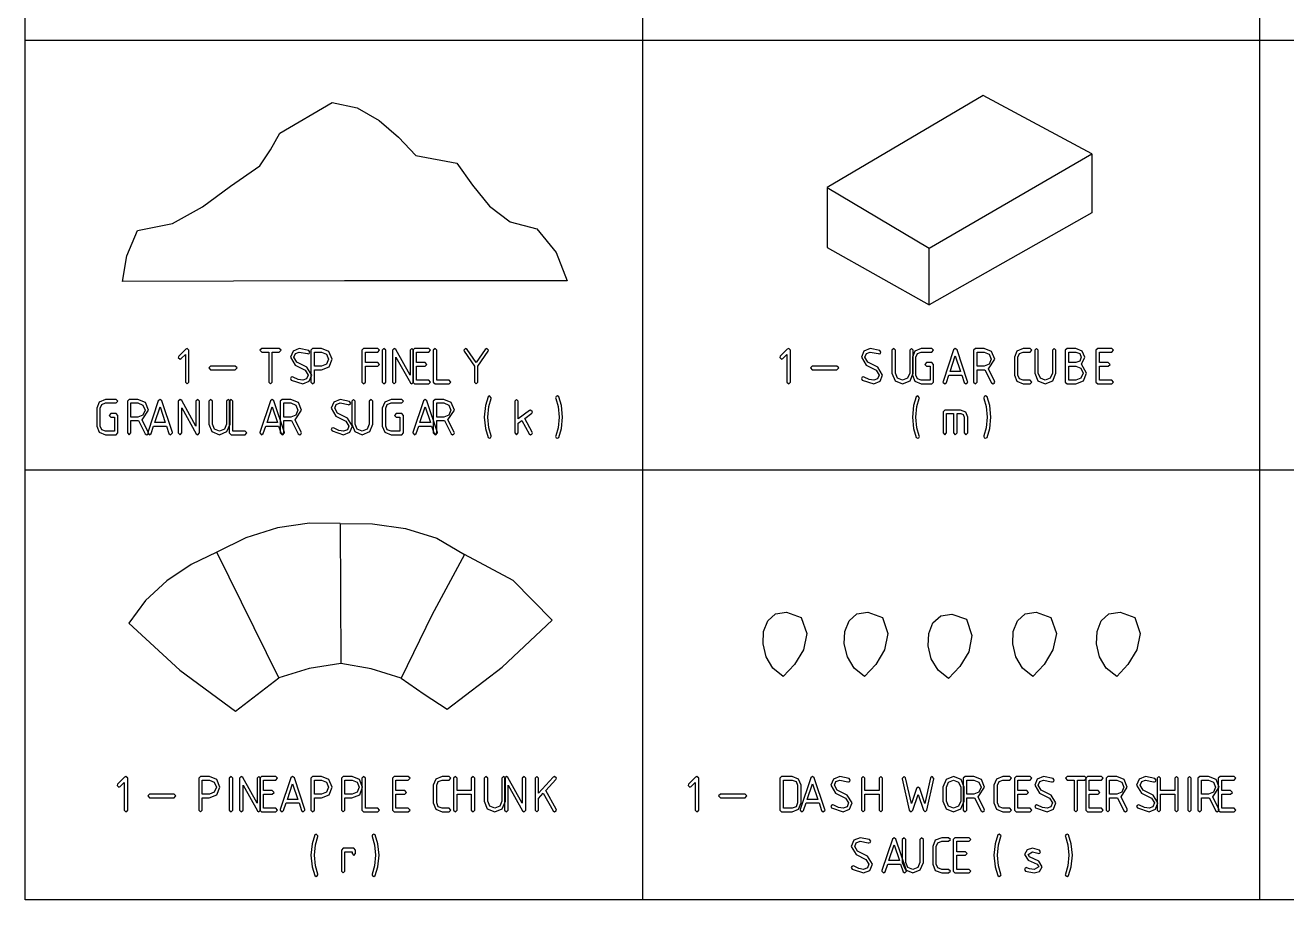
# Model space of a CAD drawing. Header units: metres. Extents: x 0 to 16.5, y 0 to 11.5.
# Drawn here: x 12.963 to 14.681, y 9.033 to 10.225 of the extents above; entities that cross this region are included whole.
import ezdxf

# ---------------------------------------------------------------- set-up
doc = ezdxf.new("R2010")
doc.units = ezdxf.units.M

msp = doc.modelspace()

# ---------------------------------------------------------------- linework, layer by layer
for points in [[(12.9629, 11.3761), (16.3261, 11.3761), (16.3261, 9.0329), (12.9629, 9.0329), (12.9629, 11.3761)], [(14.416, 10.0495), (14.416, 9.9691), (14.1943, 9.8436), (14.1943, 9.9211), (14.416, 10.0495)], [(13.181, 9.7385), (13.1834, 9.7361), (13.1858, 9.7385), (13.1858, 9.7818), (13.1834, 9.7842), (13.1815, 9.7832), (13.1721, 9.7738), (13.1714, 9.7721), (13.1738, 9.7698), (13.1755, 9.7705), (13.181, 9.776), (13.181, 9.7385)], [(13.285, 9.7794), (13.2946, 9.7794), (13.2946, 9.7385), (13.297, 9.7361), (13.2994, 9.7385), (13.2994, 9.7794), (13.309, 9.7794), (13.3114, 9.7818), (13.309, 9.7842), (13.285, 9.7842), (13.2826, 9.7818), (13.285, 9.7794)], [(13.3464, 9.7588), (13.333, 9.7657), (13.329, 9.7722), (13.3311, 9.7772), (13.3362, 9.7794), (13.3472, 9.7772), (13.3482, 9.777), (13.3499, 9.7776), (13.3507, 9.7794), (13.3492, 9.7816), (13.3362, 9.7842), (13.3277, 9.7807), (13.3242, 9.7722), (13.3307, 9.7614), (13.3442, 9.7545), (13.3483, 9.7481), (13.3462, 9.7429), (13.341, 9.7409), (13.3346, 9.7419), (13.328, 9.7453), (13.3266, 9.7457), (13.325, 9.745), (13.3242, 9.7433), (13.3253, 9.7413), (13.341, 9.7361), (13.3496, 9.7396), (13.3531, 9.7481), (13.3464, 9.7588)], [(13.352, 9.7818), (13.352, 9.7385), (13.3544, 9.7361), (13.3568, 9.7385), (13.3568, 9.7553), (13.3664, 9.7553), (13.3768, 9.7594), (13.3809, 9.7698), (13.3767, 9.78), (13.3664, 9.7842), (13.3544, 9.7842), (13.352, 9.7818)], [(13.3664, 9.7794), (13.3732, 9.7766), (13.3761, 9.7698), (13.3732, 9.763), (13.3664, 9.7601), (13.3568, 9.7601), (13.3568, 9.7794), (13.3664, 9.7794)], [(13.4238, 9.7361), (13.4262, 9.7385), (13.4262, 9.7602), (13.443, 9.7602), (13.4454, 9.7626), (13.443, 9.765), (13.4262, 9.765), (13.4262, 9.7794), (13.443, 9.7794), (13.4454, 9.7818), (13.443, 9.7842), (13.4238, 9.7842), (13.4214, 9.7818), (13.4214, 9.7385), (13.4238, 9.7361)], [(13.454, 9.7385), (13.454, 9.7818), (13.4516, 9.7842), (13.4492, 9.7818), (13.4492, 9.7385), (13.4516, 9.7361), (13.454, 9.7385)], [(13.4677, 9.7828), (13.4655, 9.7842), (13.4631, 9.7818), (13.4631, 9.7385), (13.4655, 9.7361), (13.4679, 9.7385), (13.4679, 9.7726), (13.4876, 9.7374), (13.4896, 9.7361), (13.492, 9.7385), (13.492, 9.7818), (13.4896, 9.7842), (13.4872, 9.7818), (13.4872, 9.7478), (13.4677, 9.7828)], [(13.4933, 9.7361), (13.5125, 9.7361), (13.5149, 9.7385), (13.5125, 9.7409), (13.4957, 9.7409), (13.4957, 9.7602), (13.5077, 9.7602), (13.5101, 9.7626), (13.5077, 9.765), (13.4957, 9.765), (13.4957, 9.7794), (13.5125, 9.7794), (13.5149, 9.7818), (13.5125, 9.7842), (13.4933, 9.7842), (13.4909, 9.7818), (13.4909, 9.7385), (13.4933, 9.7361)], [(13.5187, 9.7385), (13.5211, 9.7361), (13.5403, 9.7361), (13.5426, 9.7385), (13.5403, 9.7409), (13.5234, 9.7409), (13.5234, 9.7818), (13.5211, 9.7842), (13.5187, 9.7818), (13.5187, 9.7385)], [(13.5936, 9.7804), (13.594, 9.7818), (13.5916, 9.7842), (13.5896, 9.7831), (13.5773, 9.7651), (13.5648, 9.7831), (13.5628, 9.7842), (13.5604, 9.7818), (13.5609, 9.7804), (13.5748, 9.7602), (13.5748, 9.7385), (13.5772, 9.7361), (13.5795, 9.7385), (13.5795, 9.76), (13.5936, 9.7804)], [(14.0006, 9.7385), (14.0029, 9.7361), (14.0053, 9.7385), (14.0053, 9.7818), (14.0029, 9.7842), (14.001, 9.7832), (13.9915, 9.7738), (13.9908, 9.7721), (13.9933, 9.7698), (13.995, 9.7705), (14.0006, 9.776), (14.0006, 9.7385)], [(14.1242, 9.7588), (14.1107, 9.7657), (14.1068, 9.7722), (14.1089, 9.7772), (14.114, 9.7794), (14.125, 9.7772), (14.126, 9.777), (14.1278, 9.7776), (14.1285, 9.7794), (14.1269, 9.7816), (14.114, 9.7842), (14.1054, 9.7807), (14.1019, 9.7722), (14.1085, 9.7614), (14.1221, 9.7545), (14.1261, 9.7481), (14.124, 9.7429), (14.1187, 9.7409), (14.1124, 9.7419), (14.1058, 9.7453), (14.1044, 9.7457), (14.1028, 9.745), (14.1019, 9.7433), (14.1031, 9.7413), (14.1187, 9.7361), (14.1274, 9.7396), (14.1308, 9.7481), (14.1242, 9.7588)], [(14.1701, 9.7842), (14.1678, 9.7818), (14.1678, 9.7505), (14.1649, 9.7437), (14.1581, 9.7409), (14.1513, 9.7437), (14.1485, 9.7505), (14.1485, 9.7818), (14.1461, 9.7842), (14.1436, 9.7818), (14.1436, 9.7506), (14.1479, 9.7403), (14.1581, 9.7361), (14.1682, 9.7403), (14.1725, 9.7506), (14.1725, 9.7818), (14.1701, 9.7842)], [(14.1783, 9.7429), (14.1763, 9.7481), (14.1763, 9.7722), (14.1783, 9.7774), (14.1835, 9.7794), (14.1979, 9.7794), (14.2003, 9.7818), (14.1979, 9.7842), (14.1835, 9.7842), (14.1749, 9.7807), (14.1714, 9.7722), (14.1714, 9.7481), (14.1749, 9.7396), (14.1835, 9.7361), (14.1979, 9.7361), (14.2003, 9.7385), (14.2003, 9.7626), (14.1979, 9.765), (14.1907, 9.765), (14.1882, 9.7626), (14.1907, 9.7602), (14.1956, 9.7602), (14.1956, 9.7409), (14.1835, 9.7409), (14.1783, 9.7429)], [(14.2467, 9.7393), (14.2322, 9.7823), (14.2299, 9.7842), (14.2275, 9.7822), (14.2132, 9.7393), (14.2131, 9.7385), (14.2156, 9.7361), (14.2178, 9.7377), (14.2211, 9.7481), (14.2386, 9.7481), (14.2421, 9.7377), (14.2443, 9.7361), (14.2468, 9.7385), (14.2467, 9.7393)], [(14.2836, 9.7698), (14.2794, 9.78), (14.2692, 9.7842), (14.2572, 9.7842), (14.2547, 9.7818), (14.2547, 9.7385), (14.2572, 9.7361), (14.2596, 9.7385), (14.2596, 9.7553), (14.2692, 9.7553), (14.2701, 9.7553), (14.279, 9.7375), (14.2813, 9.7361), (14.2829, 9.7369), (14.2836, 9.7385), (14.2833, 9.7396), (14.275, 9.7564), (14.2836, 9.7698)], [(14.2692, 9.7794), (14.276, 9.7766), (14.2789, 9.7698), (14.276, 9.763), (14.2692, 9.7601), (14.2596, 9.7601), (14.2596, 9.7794), (14.2692, 9.7794)], [(14.3224, 9.7842), (14.3137, 9.7807), (14.3103, 9.7722), (14.3103, 9.7481), (14.3137, 9.7396), (14.3224, 9.7361), (14.3319, 9.7361), (14.3343, 9.7385), (14.3319, 9.7409), (14.3224, 9.7409), (14.3172, 9.7429), (14.3151, 9.7481), (14.3151, 9.7722), (14.3172, 9.7774), (14.3224, 9.7794), (14.3319, 9.7794), (14.3343, 9.7818), (14.3319, 9.7842), (14.3224, 9.7842)], [(14.3646, 9.7842), (14.3622, 9.7818), (14.3622, 9.7505), (14.3593, 9.7437), (14.3525, 9.7409), (14.3457, 9.7437), (14.3429, 9.7505), (14.3429, 9.7818), (14.3406, 9.7842), (14.3381, 9.7818), (14.3381, 9.7506), (14.3424, 9.7403), (14.3525, 9.7361), (14.3626, 9.7403), (14.3669, 9.7506), (14.3669, 9.7818), (14.3646, 9.7842)], [(14.4063, 9.7722), (14.4028, 9.7807), (14.3942, 9.7842), (14.3822, 9.7842), (14.3797, 9.7818), (14.3797, 9.7385), (14.3822, 9.7361), (14.3942, 9.7361), (14.4043, 9.7403), (14.4086, 9.7506), (14.4018, 9.7628), (14.4063, 9.7722)], [(14.3942, 9.7794), (14.3993, 9.7774), (14.4015, 9.7722), (14.3993, 9.767), (14.3942, 9.765), (14.3846, 9.765), (14.3846, 9.7794), (14.3942, 9.7794)], [(14.4239, 9.7361), (14.4431, 9.7361), (14.4454, 9.7385), (14.4431, 9.7409), (14.4262, 9.7409), (14.4262, 9.7602), (14.4382, 9.7602), (14.4407, 9.7626), (14.4382, 9.765), (14.4262, 9.765), (14.4262, 9.7794), (14.4431, 9.7794), (14.4454, 9.7818), (14.4431, 9.7842), (14.4239, 9.7842), (14.4214, 9.7818), (14.4214, 9.7385), (14.4239, 9.7361)], [(14.2371, 9.7529), (14.2228, 9.7529), (14.2299, 9.7744), (14.2371, 9.7529)], [(13.2516, 9.7577), (13.2491, 9.7601), (13.2155, 9.7601), (13.2131, 9.7577), (13.2155, 9.7553), (13.2491, 9.7553), (13.2516, 9.7577)], [(14.071, 9.7577), (14.0685, 9.7601), (14.035, 9.7601), (14.0325, 9.7577), (14.035, 9.7553), (14.0685, 9.7553), (14.071, 9.7577)], [(14.3942, 9.7602), (14.401, 9.7574), (14.4039, 9.7506), (14.401, 9.7437), (14.3942, 9.7409), (14.3846, 9.7409), (14.3846, 9.7602), (14.3942, 9.7602)], [(13.0672, 9.6735), (13.0651, 9.6786), (13.0651, 9.7027), (13.0672, 9.7079), (13.0723, 9.71), (13.0868, 9.71), (13.0892, 9.7124), (13.0868, 9.7147), (13.0723, 9.7147), (13.0638, 9.7113), (13.0603, 9.7027), (13.0603, 9.6786), (13.0638, 9.6702), (13.0723, 9.6667), (13.0868, 9.6667), (13.0892, 9.6691), (13.0892, 9.6931), (13.0868, 9.6955), (13.0795, 9.6955), (13.0772, 9.6931), (13.0795, 9.6907), (13.0844, 9.6907), (13.0844, 9.6714), (13.0723, 9.6714), (13.0672, 9.6735)], [(13.1309, 9.7003), (13.1267, 9.7106), (13.1164, 9.7147), (13.1044, 9.7147), (13.102, 9.7124), (13.102, 9.6691), (13.1044, 9.6667), (13.1068, 9.6691), (13.1068, 9.6859), (13.1164, 9.6859), (13.1173, 9.6859), (13.1263, 9.668), (13.1285, 9.6667), (13.1301, 9.6674), (13.1309, 9.6691), (13.1305, 9.6702), (13.1222, 9.687), (13.1309, 9.7003)], [(13.1164, 9.71), (13.1232, 9.7071), (13.1261, 9.7004), (13.1232, 9.6935), (13.1164, 9.6906), (13.1068, 9.6906), (13.1068, 9.71), (13.1164, 9.71)], [(13.1633, 9.6698), (13.1489, 9.7129), (13.1466, 9.7147), (13.1442, 9.7128), (13.1298, 9.6698), (13.1298, 9.6691), (13.1322, 9.6667), (13.1344, 9.6683), (13.1378, 9.6786), (13.1553, 9.6786), (13.1587, 9.6683), (13.161, 9.6667), (13.1634, 9.6691), (13.1633, 9.6698)], [(13.1761, 9.7133), (13.1738, 9.7147), (13.1714, 9.7124), (13.1714, 9.6691), (13.1738, 9.6667), (13.1762, 9.6691), (13.1762, 9.7032), (13.1959, 9.6679), (13.1979, 9.6667), (13.2003, 9.6691), (13.2003, 9.7124), (13.1979, 9.7147), (13.1955, 9.7124), (13.1955, 9.6784), (13.1761, 9.7133)], [(13.2396, 9.7147), (13.2372, 9.7124), (13.2372, 9.681), (13.2343, 9.6742), (13.2275, 9.6714), (13.2207, 9.6742), (13.2179, 9.681), (13.2179, 9.7124), (13.2155, 9.7147), (13.2131, 9.7124), (13.2131, 9.6812), (13.2173, 9.6709), (13.2275, 9.6667), (13.2377, 9.6709), (13.242, 9.6812), (13.242, 9.7124), (13.2396, 9.7147)], [(13.2409, 9.6691), (13.2433, 9.6667), (13.2625, 9.6667), (13.2649, 9.6691), (13.2625, 9.6714), (13.2457, 9.6714), (13.2457, 9.7124), (13.2433, 9.7147), (13.2409, 9.7124), (13.2409, 9.6691)], [(13.3161, 9.6698), (13.3017, 9.7129), (13.2994, 9.7147), (13.2969, 9.7128), (13.2826, 9.6698), (13.2826, 9.6691), (13.2849, 9.6667), (13.2872, 9.6683), (13.2906, 9.6786), (13.3081, 9.6786), (13.3115, 9.6683), (13.3138, 9.6667), (13.3162, 9.6691), (13.3161, 9.6698)], [(13.3392, 9.7003), (13.335, 9.7106), (13.3248, 9.7147), (13.3127, 9.7147), (13.3103, 9.7124), (13.3103, 9.6691), (13.3127, 9.6667), (13.3151, 9.6691), (13.3151, 9.6859), (13.3248, 9.6859), (13.3257, 9.6859), (13.3346, 9.668), (13.3368, 9.6667), (13.3384, 9.6674), (13.3392, 9.6691), (13.3389, 9.6702), (13.3305, 9.687), (13.3392, 9.7003)], [(13.3248, 9.71), (13.3315, 9.7071), (13.3344, 9.7004), (13.3315, 9.6935), (13.3248, 9.6906), (13.3151, 9.6906), (13.3151, 9.71), (13.3248, 9.71)], [(13.402, 9.6893), (13.3885, 9.6962), (13.3846, 9.7027), (13.3866, 9.7078), (13.3918, 9.71), (13.4028, 9.7077), (13.4038, 9.7075), (13.4055, 9.7082), (13.4063, 9.7099), (13.4047, 9.7121), (13.3918, 9.7147), (13.3832, 9.7113), (13.3798, 9.7027), (13.3862, 9.692), (13.3998, 9.6851), (13.4039, 9.6786), (13.4018, 9.6735), (13.3966, 9.6714), (13.3902, 9.6725), (13.3836, 9.6758), (13.3822, 9.6763), (13.3805, 9.6755), (13.3798, 9.6739), (13.3808, 9.6719), (13.3966, 9.6667), (13.4051, 9.6702), (13.4086, 9.6786), (13.402, 9.6893)], [(13.434, 9.7147), (13.4316, 9.7124), (13.4316, 9.681), (13.4288, 9.6742), (13.422, 9.6714), (13.4152, 9.6742), (13.4123, 9.681), (13.4123, 9.7124), (13.4099, 9.7147), (13.4076, 9.7124), (13.4076, 9.6812), (13.4118, 9.6709), (13.422, 9.6667), (13.4321, 9.6709), (13.4364, 9.6812), (13.4364, 9.7124), (13.434, 9.7147)], [(13.4561, 9.6735), (13.454, 9.6786), (13.454, 9.7027), (13.4561, 9.7079), (13.4612, 9.71), (13.4757, 9.71), (13.4781, 9.7124), (13.4757, 9.7147), (13.4612, 9.7147), (13.4527, 9.7113), (13.4492, 9.7027), (13.4492, 9.6786), (13.4527, 9.6702), (13.4612, 9.6667), (13.4757, 9.6667), (13.4781, 9.6691), (13.4781, 9.6931), (13.4757, 9.6955), (13.4684, 9.6955), (13.466, 9.6931), (13.4684, 9.6907), (13.4733, 9.6907), (13.4733, 9.6714), (13.4612, 9.6714), (13.4561, 9.6735)], [(13.5244, 9.6698), (13.51, 9.7129), (13.5077, 9.7147), (13.5053, 9.7128), (13.4909, 9.6698), (13.4909, 9.6691), (13.4933, 9.6667), (13.4955, 9.6683), (13.4989, 9.6786), (13.5164, 9.6786), (13.5199, 9.6683), (13.5221, 9.6667), (13.5245, 9.6691), (13.5244, 9.6698)], [(13.5475, 9.7003), (13.5433, 9.7106), (13.5331, 9.7147), (13.5211, 9.7147), (13.5187, 9.7124), (13.5187, 9.6691), (13.5211, 9.6667), (13.5234, 9.6691), (13.5234, 9.6859), (13.5331, 9.6859), (13.534, 9.6859), (13.543, 9.668), (13.5451, 9.6667), (13.5468, 9.6674), (13.5475, 9.6691), (13.5472, 9.6702), (13.5388, 9.687), (13.5475, 9.7003)], [(13.5331, 9.71), (13.5399, 9.7071), (13.5428, 9.7004), (13.5399, 9.6935), (13.5331, 9.6906), (13.5234, 9.6906), (13.5234, 9.71), (13.5331, 9.71)], [(13.5943, 9.7051), (13.5975, 9.7163), (13.5977, 9.7171), (13.5953, 9.7195), (13.5933, 9.7184), (13.5897, 9.7064), (13.5881, 9.6907), (13.5897, 9.675), (13.5933, 9.663), (13.5953, 9.6619), (13.5969, 9.6626), (13.5977, 9.6643), (13.5975, 9.6652), (13.5943, 9.6763), (13.5929, 9.6907), (13.5943, 9.7051)], [(13.6396, 9.6861), (13.6493, 9.6679), (13.6514, 9.6667), (13.6531, 9.6673), (13.6538, 9.6691), (13.6535, 9.6702), (13.6434, 9.689), (13.6528, 9.696), (13.6538, 9.6979), (13.6514, 9.7003), (13.65, 9.6998), (13.6346, 9.6884), (13.6346, 9.7124), (13.6322, 9.7147), (13.6298, 9.7124), (13.6298, 9.6691), (13.6322, 9.6667), (13.6346, 9.6691), (13.6346, 9.6824), (13.6396, 9.6861)], [(13.6888, 9.6763), (13.6855, 9.6652), (13.6853, 9.6643), (13.6861, 9.6626), (13.6878, 9.6619), (13.6898, 9.663), (13.6934, 9.675), (13.6949, 9.6907), (13.6934, 9.7064), (13.6898, 9.7184), (13.6878, 9.7195), (13.6861, 9.7188), (13.6853, 9.7171), (13.6855, 9.7163), (13.6888, 9.7051), (13.6902, 9.6907), (13.6888, 9.6763)], [(14.1776, 9.7051), (14.1808, 9.7163), (14.1811, 9.7171), (14.1786, 9.7195), (14.1765, 9.7184), (14.1731, 9.7064), (14.1714, 9.6907), (14.1731, 9.675), (14.1765, 9.663), (14.1786, 9.6619), (14.1803, 9.6626), (14.1811, 9.6643), (14.1808, 9.6652), (14.1776, 9.6763), (14.1763, 9.6907), (14.1776, 9.7051)], [(14.2721, 9.6763), (14.2689, 9.6652), (14.2686, 9.6643), (14.2694, 9.6626), (14.2711, 9.6619), (14.2731, 9.663), (14.2767, 9.675), (14.2783, 9.6907), (14.2767, 9.7064), (14.2731, 9.7184), (14.2711, 9.7195), (14.2694, 9.7188), (14.2686, 9.7171), (14.2689, 9.7163), (14.2721, 9.7051), (14.2735, 9.6907), (14.2721, 9.6763)], [(13.1537, 9.6834), (13.1395, 9.6834), (13.1466, 9.7049), (13.1537, 9.6834)], [(13.3065, 9.6834), (13.2923, 9.6834), (13.2994, 9.7049), (13.3065, 9.6834)], [(13.5148, 9.6834), (13.5006, 9.6834), (13.5077, 9.7049), (13.5148, 9.6834)], [(14.2132, 9.6979), (14.2132, 9.6691), (14.2156, 9.6667), (14.2179, 9.6691), (14.2179, 9.6955), (14.2275, 9.6955), (14.2275, 9.6691), (14.2299, 9.6667), (14.2324, 9.6691), (14.2324, 9.6955), (14.2372, 9.6955), (14.2406, 9.6941), (14.2419, 9.6907), (14.2419, 9.6691), (14.2443, 9.6667), (14.2468, 9.6691), (14.2468, 9.6906), (14.244, 9.6975), (14.2371, 9.7003), (14.2156, 9.7003), (14.2132, 9.6979)], [(13.0977, 9.1552), (13.1001, 9.1528), (13.1025, 9.1552), (13.1025, 9.1985), (13.1001, 9.2009), (13.0981, 9.1999), (13.0888, 9.1905), (13.0881, 9.1888), (13.0905, 9.1864), (13.0922, 9.1871), (13.0977, 9.1927), (13.0977, 9.1552)], [(13.1992, 9.1985), (13.1992, 9.1552), (13.2016, 9.1528), (13.204, 9.1552), (13.204, 9.172), (13.2136, 9.172), (13.224, 9.1761), (13.2281, 9.1865), (13.2239, 9.1967), (13.2137, 9.2009), (13.2016, 9.2009), (13.1992, 9.1985)], [(13.2137, 9.1961), (13.2204, 9.1933), (13.2233, 9.1865), (13.2204, 9.1796), (13.2137, 9.1768), (13.204, 9.1768), (13.204, 9.1961), (13.2137, 9.1961)], [(13.2457, 9.1552), (13.2457, 9.1985), (13.2433, 9.2009), (13.2409, 9.1985), (13.2409, 9.1552), (13.2433, 9.1528), (13.2457, 9.1552)], [(13.2594, 9.1994), (13.2572, 9.2009), (13.2548, 9.1985), (13.2548, 9.1552), (13.2572, 9.1528), (13.2596, 9.1552), (13.2596, 9.1893), (13.2792, 9.154), (13.2813, 9.1528), (13.2836, 9.1552), (13.2836, 9.1985), (13.2813, 9.2009), (13.2789, 9.1985), (13.2789, 9.1645), (13.2594, 9.1994)], [(13.2849, 9.1528), (13.3041, 9.1528), (13.3065, 9.1552), (13.3041, 9.1576), (13.2873, 9.1576), (13.2873, 9.1769), (13.2994, 9.1769), (13.3018, 9.1792), (13.2994, 9.1816), (13.2873, 9.1816), (13.2873, 9.1961), (13.3041, 9.1961), (13.3065, 9.1985), (13.3041, 9.2009), (13.2849, 9.2009), (13.2826, 9.1985), (13.2826, 9.1552), (13.2849, 9.1528)], [(13.3439, 9.1559), (13.3295, 9.199), (13.3272, 9.2009), (13.3247, 9.1989), (13.3104, 9.1559), (13.3103, 9.1552), (13.3127, 9.1528), (13.3149, 9.1544), (13.3184, 9.1648), (13.3359, 9.1648), (13.3393, 9.1544), (13.3416, 9.1528), (13.344, 9.1552), (13.3439, 9.1559)], [(13.352, 9.1985), (13.352, 9.1552), (13.3544, 9.1528), (13.3568, 9.1552), (13.3568, 9.172), (13.3664, 9.172), (13.3768, 9.1761), (13.3809, 9.1865), (13.3767, 9.1967), (13.3664, 9.2009), (13.3544, 9.2009), (13.352, 9.1985)], [(13.3664, 9.1961), (13.3732, 9.1933), (13.3761, 9.1865), (13.3732, 9.1796), (13.3664, 9.1768), (13.3568, 9.1768), (13.3568, 9.1961), (13.3664, 9.1961)], [(13.3937, 9.1985), (13.3937, 9.1552), (13.3961, 9.1528), (13.3984, 9.1552), (13.3984, 9.172), (13.408, 9.172), (13.4185, 9.1761), (13.4225, 9.1865), (13.4183, 9.1967), (13.4081, 9.2009), (13.3961, 9.2009), (13.3937, 9.1985)], [(13.4081, 9.1961), (13.4149, 9.1933), (13.4178, 9.1865), (13.4149, 9.1796), (13.4081, 9.1768), (13.3984, 9.1768), (13.3984, 9.1961), (13.4081, 9.1961)], [(13.4214, 9.1552), (13.4238, 9.1528), (13.443, 9.1528), (13.4454, 9.1552), (13.443, 9.1576), (13.4262, 9.1576), (13.4262, 9.1985), (13.4238, 9.2009), (13.4214, 9.1985), (13.4214, 9.1552)], [(13.4655, 9.1528), (13.4847, 9.1528), (13.4871, 9.1552), (13.4847, 9.1576), (13.4679, 9.1576), (13.4679, 9.1769), (13.4799, 9.1769), (13.4823, 9.1792), (13.4799, 9.1816), (13.4679, 9.1816), (13.4679, 9.1961), (13.4847, 9.1961), (13.4871, 9.1985), (13.4847, 9.2009), (13.4655, 9.2009), (13.4631, 9.1985), (13.4631, 9.1552), (13.4655, 9.1528)], [(13.5307, 9.2009), (13.5221, 9.1974), (13.5187, 9.1889), (13.5187, 9.1648), (13.5221, 9.1563), (13.5307, 9.1528), (13.5403, 9.1528), (13.5426, 9.1552), (13.5403, 9.1576), (13.5307, 9.1576), (13.5255, 9.1596), (13.5234, 9.1648), (13.5234, 9.1889), (13.5255, 9.194), (13.5307, 9.1961), (13.5403, 9.1961), (13.5426, 9.1985), (13.5403, 9.2009), (13.5307, 9.2009)], [(13.5488, 9.1528), (13.5512, 9.1552), (13.5512, 9.1769), (13.5705, 9.1769), (13.5705, 9.1552), (13.5729, 9.1528), (13.5753, 9.1552), (13.5753, 9.1985), (13.5729, 9.2009), (13.5705, 9.1985), (13.5705, 9.1816), (13.5512, 9.1816), (13.5512, 9.1985), (13.5488, 9.2009), (13.5464, 9.1985), (13.5464, 9.1552), (13.5488, 9.1528)], [(13.6146, 9.2009), (13.6122, 9.1985), (13.6122, 9.1671), (13.6093, 9.1603), (13.6025, 9.1576), (13.5957, 9.1603), (13.5929, 9.1671), (13.5929, 9.1985), (13.5905, 9.2009), (13.5881, 9.1985), (13.5881, 9.1673), (13.5923, 9.157), (13.6025, 9.1528), (13.6127, 9.157), (13.617, 9.1673), (13.617, 9.1985), (13.6146, 9.2009)], [(13.6205, 9.1994), (13.6183, 9.2009), (13.6159, 9.1985), (13.6159, 9.1552), (13.6183, 9.1528), (13.6207, 9.1552), (13.6207, 9.1893), (13.6403, 9.154), (13.6424, 9.1528), (13.6447, 9.1552), (13.6447, 9.1985), (13.6424, 9.2009), (13.64, 9.1985), (13.64, 9.1645), (13.6205, 9.1994)], [(13.6819, 9.154), (13.684, 9.1528), (13.6857, 9.1535), (13.6864, 9.1552), (13.686, 9.1564), (13.6719, 9.1817), (13.6857, 9.1968), (13.6864, 9.1985), (13.684, 9.2009), (13.6821, 9.2), (13.6623, 9.1782), (13.6623, 9.1985), (13.6599, 9.2009), (13.6576, 9.1985), (13.6576, 9.1552), (13.6599, 9.1528), (13.6623, 9.1552), (13.6623, 9.1711), (13.6685, 9.178), (13.6819, 9.154)], [(13.8755, 9.1552), (13.8779, 9.1528), (13.8803, 9.1552), (13.8803, 9.1985), (13.8779, 9.2009), (13.8759, 9.1999), (13.8665, 9.1905), (13.8659, 9.1888), (13.8683, 9.1864), (13.87, 9.1871), (13.8755, 9.1927), (13.8755, 9.1552)], [(13.9908, 9.1552), (13.9933, 9.1528), (14.0076, 9.1528), (14.0162, 9.1563), (14.0197, 9.1648), (14.0197, 9.1889), (14.0162, 9.1974), (14.0076, 9.2009), (13.9933, 9.2009), (13.9908, 9.1985), (13.9908, 9.1552)], [(14.0076, 9.1961), (14.0129, 9.194), (14.015, 9.1889), (14.015, 9.1648), (14.0129, 9.1596), (14.0076, 9.1576), (13.9957, 9.1576), (13.9957, 9.1961), (14.0076, 9.1961)], [(14.0522, 9.1559), (14.0378, 9.199), (14.0354, 9.2009), (14.0331, 9.1989), (14.0187, 9.1559), (14.0186, 9.1552), (14.0211, 9.1528), (14.0233, 9.1544), (14.0267, 9.1648), (14.0442, 9.1648), (14.0476, 9.1544), (14.0499, 9.1528), (14.0524, 9.1552), (14.0522, 9.1559)], [(14.0825, 9.1755), (14.069, 9.1823), (14.0651, 9.1889), (14.0672, 9.1939), (14.0724, 9.1961), (14.0833, 9.1938), (14.0843, 9.1936), (14.0861, 9.1943), (14.0868, 9.196), (14.0853, 9.1982), (14.0724, 9.2009), (14.0638, 9.1974), (14.0603, 9.1889), (14.0668, 9.1781), (14.0804, 9.1712), (14.0844, 9.1648), (14.0824, 9.1596), (14.0771, 9.1576), (14.0707, 9.1586), (14.0642, 9.1619), (14.0628, 9.1624), (14.0611, 9.1616), (14.0603, 9.16), (14.0614, 9.158), (14.0771, 9.1528), (14.0857, 9.1563), (14.0892, 9.1648), (14.0825, 9.1755)], [(14.1044, 9.1528), (14.1068, 9.1552), (14.1068, 9.1769), (14.1261, 9.1769), (14.1261, 9.1552), (14.1285, 9.1528), (14.1308, 9.1552), (14.1308, 9.1985), (14.1285, 9.2009), (14.1261, 9.1985), (14.1261, 9.1816), (14.1068, 9.1816), (14.1068, 9.1985), (14.1044, 9.2009), (14.1019, 9.1985), (14.1019, 9.1552), (14.1044, 9.1528)], [(14.1815, 9.1844), (14.1792, 9.1864), (14.1768, 9.1844), (14.17, 9.1641), (14.1622, 9.1989), (14.16, 9.2009), (14.1575, 9.1984), (14.1576, 9.1979), (14.1672, 9.1548), (14.1696, 9.1528), (14.1719, 9.1548), (14.1792, 9.1765), (14.1864, 9.1548), (14.1888, 9.1528), (14.1913, 9.1548), (14.2007, 9.1979), (14.2008, 9.1984), (14.1985, 9.2009), (14.1961, 9.1989), (14.1883, 9.1641), (14.1815, 9.1844)], [(14.2419, 9.1865), (14.2378, 9.1967), (14.2275, 9.2009), (14.2174, 9.1966), (14.2131, 9.1865), (14.2131, 9.1673), (14.2174, 9.157), (14.2275, 9.1528), (14.2376, 9.157), (14.2419, 9.1673), (14.2419, 9.1865)], [(14.2343, 9.1603), (14.2275, 9.1576), (14.2207, 9.1603), (14.2179, 9.1671), (14.2179, 9.1865), (14.2207, 9.1933), (14.2275, 9.1961), (14.2343, 9.1933), (14.2372, 9.1865), (14.2372, 9.1671), (14.2343, 9.1603)], [(14.2697, 9.1864), (14.2656, 9.1967), (14.2553, 9.2009), (14.2433, 9.2009), (14.2408, 9.1985), (14.2408, 9.1552), (14.2433, 9.1528), (14.2457, 9.1552), (14.2457, 9.172), (14.2553, 9.172), (14.2562, 9.172), (14.2651, 9.1541), (14.2674, 9.1528), (14.269, 9.1535), (14.2697, 9.1552), (14.2694, 9.1563), (14.2611, 9.1731), (14.2697, 9.1864)], [(14.2553, 9.1961), (14.2621, 9.1933), (14.265, 9.1865), (14.2621, 9.1796), (14.2553, 9.1768), (14.2457, 9.1768), (14.2457, 9.1961), (14.2553, 9.1961)], [(14.2946, 9.2009), (14.286, 9.1974), (14.2825, 9.1889), (14.2825, 9.1648), (14.286, 9.1563), (14.2946, 9.1528), (14.3042, 9.1528), (14.3065, 9.1552), (14.3042, 9.1576), (14.2946, 9.1576), (14.2894, 9.1596), (14.2874, 9.1648), (14.2874, 9.1889), (14.2894, 9.194), (14.2946, 9.1961), (14.3042, 9.1961), (14.3065, 9.1985), (14.3042, 9.2009), (14.2946, 9.2009)], [(14.3128, 9.1528), (14.3319, 9.1528), (14.3343, 9.1552), (14.3319, 9.1576), (14.3151, 9.1576), (14.3151, 9.1769), (14.3271, 9.1769), (14.3296, 9.1792), (14.3271, 9.1816), (14.3151, 9.1816), (14.3151, 9.1961), (14.3319, 9.1961), (14.3343, 9.1985), (14.3319, 9.2009), (14.3128, 9.2009), (14.3103, 9.1985), (14.3103, 9.1552), (14.3128, 9.1528)], [(14.3603, 9.1755), (14.3468, 9.1823), (14.3429, 9.1889), (14.345, 9.1939), (14.3501, 9.1961), (14.3611, 9.1938), (14.3621, 9.1936), (14.3639, 9.1943), (14.3646, 9.196), (14.3631, 9.1982), (14.3501, 9.2009), (14.3415, 9.1974), (14.3381, 9.1889), (14.3446, 9.1781), (14.3582, 9.1712), (14.3622, 9.1648), (14.3601, 9.1596), (14.3549, 9.1576), (14.3485, 9.1586), (14.3419, 9.1619), (14.3406, 9.1624), (14.3389, 9.1616), (14.3381, 9.16), (14.3392, 9.158), (14.3549, 9.1528), (14.3635, 9.1563), (14.3669, 9.1648), (14.3603, 9.1755)], [(14.3822, 9.1961), (14.3918, 9.1961), (14.3918, 9.1552), (14.3942, 9.1528), (14.3965, 9.1552), (14.3965, 9.1961), (14.4063, 9.1961), (14.4086, 9.1985), (14.4063, 9.2009), (14.3822, 9.2009), (14.3799, 9.1985), (14.3822, 9.1961)], [(14.41, 9.1528), (14.4292, 9.1528), (14.4315, 9.1552), (14.4292, 9.1576), (14.4124, 9.1576), (14.4124, 9.1769), (14.4243, 9.1769), (14.4268, 9.1792), (14.4243, 9.1816), (14.4124, 9.1816), (14.4124, 9.1961), (14.4292, 9.1961), (14.4315, 9.1985), (14.4292, 9.2009), (14.41, 9.2009), (14.4075, 9.1985), (14.4075, 9.1552), (14.41, 9.1528)], [(14.4642, 9.1864), (14.46, 9.1967), (14.4497, 9.2009), (14.4378, 9.2009), (14.4353, 9.1985), (14.4353, 9.1552), (14.4378, 9.1528), (14.4401, 9.1552), (14.4401, 9.172), (14.4497, 9.172), (14.4507, 9.172), (14.4596, 9.1541), (14.4618, 9.1528), (14.4635, 9.1535), (14.4642, 9.1552), (14.4639, 9.1563), (14.4556, 9.1731), (14.4642, 9.1864)], [(14.4497, 9.1961), (14.4565, 9.1933), (14.4594, 9.1865), (14.4565, 9.1796), (14.4497, 9.1768), (14.4401, 9.1768), (14.4401, 9.1961), (14.4497, 9.1961)], [(14.4992, 9.1755), (14.4857, 9.1823), (14.4818, 9.1889), (14.4839, 9.1939), (14.489, 9.1961), (14.5, 9.1938), (14.501, 9.1936), (14.5028, 9.1943), (14.5035, 9.196), (14.5019, 9.1982), (14.489, 9.2009), (14.4804, 9.1974), (14.4769, 9.1889), (14.4835, 9.1781), (14.4971, 9.1712), (14.5011, 9.1648), (14.499, 9.1596), (14.4938, 9.1576), (14.4874, 9.1586), (14.4808, 9.1619), (14.4794, 9.1624), (14.4778, 9.1616), (14.4769, 9.16), (14.4781, 9.158), (14.4938, 9.1528), (14.5024, 9.1563), (14.5058, 9.1648), (14.4992, 9.1755)], [(14.5072, 9.1528), (14.5096, 9.1552), (14.5096, 9.1769), (14.5289, 9.1769), (14.5289, 9.1552), (14.5313, 9.1528), (14.5336, 9.1552), (14.5336, 9.1985), (14.5313, 9.2009), (14.5289, 9.1985), (14.5289, 9.1816), (14.5096, 9.1816), (14.5096, 9.1985), (14.5072, 9.2009), (14.5047, 9.1985), (14.5047, 9.1552), (14.5072, 9.1528)], [(14.5512, 9.1552), (14.5512, 9.1985), (14.5489, 9.2009), (14.5464, 9.1985), (14.5464, 9.1552), (14.5489, 9.1528), (14.5512, 9.1552)], [(14.5892, 9.1864), (14.585, 9.1967), (14.5747, 9.2009), (14.5628, 9.2009), (14.5603, 9.1985), (14.5603, 9.1552), (14.5628, 9.1528), (14.5651, 9.1552), (14.5651, 9.172), (14.5747, 9.172), (14.5757, 9.172), (14.5846, 9.1541), (14.5868, 9.1528), (14.5885, 9.1535), (14.5892, 9.1552), (14.5889, 9.1563), (14.5806, 9.1731), (14.5892, 9.1864)], [(14.5747, 9.1961), (14.5815, 9.1933), (14.5844, 9.1865), (14.5815, 9.1796), (14.5747, 9.1768), (14.5651, 9.1768), (14.5651, 9.1961), (14.5747, 9.1961)], [(14.5906, 9.1528), (14.6097, 9.1528), (14.6121, 9.1552), (14.6097, 9.1576), (14.5929, 9.1576), (14.5929, 9.1769), (14.6049, 9.1769), (14.6074, 9.1792), (14.6049, 9.1816), (14.5929, 9.1816), (14.5929, 9.1961), (14.6097, 9.1961), (14.6121, 9.1985), (14.6097, 9.2009), (14.5906, 9.2009), (14.5881, 9.1985), (14.5881, 9.1552), (14.5906, 9.1528)], [(13.3342, 9.1695), (13.32, 9.1695), (13.3272, 9.191), (13.3342, 9.1695)], [(14.0426, 9.1695), (14.0283, 9.1695), (14.0354, 9.191), (14.0426, 9.1695)], [(13.1682, 9.1744), (13.1658, 9.1768), (13.1322, 9.1768), (13.1298, 9.1744), (13.1322, 9.172), (13.1658, 9.172), (13.1682, 9.1744)], [(13.946, 9.1744), (13.9435, 9.1768), (13.91, 9.1768), (13.9075, 9.1744), (13.91, 9.172), (13.9435, 9.172), (13.946, 9.1744)], [(13.3582, 9.1079), (13.3614, 9.119), (13.3616, 9.1199), (13.3592, 9.1223), (13.3572, 9.1212), (13.3536, 9.1091), (13.352, 9.0935), (13.3536, 9.0778), (13.3572, 9.0658), (13.3592, 9.0647), (13.3608, 9.0654), (13.3616, 9.0671), (13.3614, 9.068), (13.3582, 9.079), (13.3568, 9.0935), (13.3582, 9.1079)], [(13.4388, 9.079), (13.4355, 9.068), (13.4353, 9.0671), (13.4361, 9.0654), (13.4378, 9.0647), (13.4398, 9.0658), (13.4434, 9.0778), (13.4449, 9.0935), (13.4434, 9.1091), (13.4398, 9.1212), (13.4378, 9.1223), (13.4361, 9.1215), (13.4353, 9.1199), (13.4355, 9.119), (13.4388, 9.1079), (13.4402, 9.0935), (13.4388, 9.079)], [(14.1103, 9.0921), (14.0968, 9.099), (14.0929, 9.1055), (14.095, 9.1106), (14.1001, 9.1127), (14.1111, 9.1105), (14.1121, 9.1103), (14.1139, 9.1109), (14.1146, 9.1127), (14.1131, 9.1149), (14.1001, 9.1175), (14.0915, 9.114), (14.0881, 9.1055), (14.0946, 9.0948), (14.1082, 9.0878), (14.1122, 9.0814), (14.1101, 9.0763), (14.1049, 9.0742), (14.0985, 9.0753), (14.0919, 9.0786), (14.0906, 9.079), (14.0889, 9.0783), (14.0881, 9.0767), (14.0892, 9.0747), (14.1049, 9.0694), (14.1135, 9.073), (14.1169, 9.0814), (14.1103, 9.0921)], [(14.1633, 9.0726), (14.1489, 9.1157), (14.1465, 9.1175), (14.1442, 9.1156), (14.1299, 9.0726), (14.1297, 9.0718), (14.1322, 9.0694), (14.1344, 9.0711), (14.1378, 9.0814), (14.1553, 9.0814), (14.1587, 9.0711), (14.161, 9.0694), (14.1635, 9.0718), (14.1633, 9.0726)], [(14.184, 9.1175), (14.1817, 9.1151), (14.1817, 9.0838), (14.1787, 9.077), (14.1719, 9.0742), (14.1651, 9.077), (14.1624, 9.0838), (14.1624, 9.1151), (14.16, 9.1175), (14.1575, 9.1151), (14.1575, 9.0839), (14.1618, 9.0737), (14.1719, 9.0694), (14.1821, 9.0737), (14.1864, 9.0839), (14.1864, 9.1151), (14.184, 9.1175)], [(14.2113, 9.1175), (14.2026, 9.114), (14.1992, 9.1055), (14.1992, 9.0814), (14.2026, 9.073), (14.2113, 9.0694), (14.2208, 9.0694), (14.2232, 9.0718), (14.2208, 9.0742), (14.2113, 9.0742), (14.2061, 9.0763), (14.204, 9.0814), (14.204, 9.1055), (14.2061, 9.1107), (14.2113, 9.1127), (14.2208, 9.1127), (14.2232, 9.1151), (14.2208, 9.1175), (14.2113, 9.1175)], [(14.2294, 9.0694), (14.2486, 9.0694), (14.251, 9.0718), (14.2486, 9.0742), (14.2318, 9.0742), (14.2318, 9.0935), (14.2438, 9.0935), (14.2462, 9.0959), (14.2438, 9.0983), (14.2318, 9.0983), (14.2318, 9.1127), (14.2486, 9.1127), (14.251, 9.1151), (14.2486, 9.1175), (14.2294, 9.1175), (14.2269, 9.1151), (14.2269, 9.0718), (14.2294, 9.0694)], [(14.2888, 9.1079), (14.2919, 9.119), (14.2922, 9.1199), (14.2897, 9.1223), (14.2876, 9.1212), (14.2842, 9.1091), (14.2825, 9.0935), (14.2842, 9.0778), (14.2876, 9.0658), (14.2897, 9.0647), (14.2914, 9.0654), (14.2922, 9.0671), (14.2919, 9.068), (14.2888, 9.079), (14.2874, 9.0935), (14.2888, 9.1079)], [(14.3832, 9.079), (14.38, 9.068), (14.3797, 9.0671), (14.3806, 9.0654), (14.3822, 9.0647), (14.3842, 9.0658), (14.3878, 9.0778), (14.3894, 9.0935), (14.3878, 9.1091), (14.3842, 9.1212), (14.3822, 9.1223), (14.3806, 9.1215), (14.3797, 9.1199), (14.38, 9.119), (14.3832, 9.1079), (14.3846, 9.0935), (14.3832, 9.079)], [(13.3937, 9.0718), (13.3961, 9.0694), (13.3984, 9.0718), (13.3984, 9.0983), (13.4081, 9.0983), (13.4081, 9.0959), (13.4105, 9.0934), (13.4129, 9.0958), (13.4129, 9.1007), (13.4105, 9.1031), (13.3961, 9.1031), (13.3937, 9.1007), (13.3937, 9.0718)], [(14.1538, 9.0862), (14.1394, 9.0862), (14.1465, 9.1077), (14.1538, 9.0862)], [(14.3374, 9.0742), (14.331, 9.0751), (14.3275, 9.0764), (14.3267, 9.0767), (14.325, 9.076), (14.3242, 9.0742), (14.3256, 9.0721), (14.3372, 9.0694), (14.3447, 9.0713), (14.3482, 9.0778), (14.3435, 9.0854), (14.331, 9.0915), (14.329, 9.0947), (14.335, 9.0983), (14.3424, 9.0962), (14.3435, 9.0959), (14.3451, 9.0966), (14.3458, 9.0983), (14.3446, 9.1004), (14.335, 9.1031), (14.3276, 9.1011), (14.3242, 9.0947), (14.329, 9.0871), (14.3414, 9.0812), (14.3435, 9.0778), (14.3374, 9.0742)]]:
    msp.add_lwpolyline(points, close=True)
for points in [[(13.8037, 11.3761), (13.8037, 9.0329)], [(14.6444, 11.3761), (14.6444, 9.0329)], [(12.9629, 10.2045), (16.3261, 10.2045)], [(14.416, 10.0495), (14.2679, 10.129), (14.0551, 10.0035), (14.1943, 9.9211)], [(13.0956, 9.8755), (13.1015, 9.9104), (13.116, 9.9451), (13.1636, 9.9545), (13.2043, 9.9771), (13.2424, 10.0057), (13.2823, 10.0332), (13.2969, 10.0549), (13.3097, 10.0778), (13.3812, 10.1194), (13.4151, 10.1121), (13.445, 10.0951), (13.4716, 10.0722), (13.4951, 10.0475), (13.551, 10.0367), (13.5724, 10.0067), (13.5954, 9.9784), (13.6235, 9.957), (13.6598, 9.9475), (13.6861, 9.9149), (13.7012, 9.8765), (13.3979, 9.8766), (13.0956, 9.8755)], [(14.0551, 10.0035), (14.0551, 9.9221), (14.1943, 9.8436)], [(12.9629, 9.6187), (16.3261, 9.6187)], [(13.3917, 9.5456), (13.3501, 9.5464), (13.3065, 9.5396), (13.2635, 9.5261), (13.2241, 9.5067)], [(13.3917, 9.5456), (13.4358, 9.5452), (13.4807, 9.5391), (13.5234, 9.5257), (13.5612, 9.5037)], [(13.3917, 9.5456), (13.3928, 9.355)], [(13.2241, 9.5067), (13.1888, 9.49), (13.1557, 9.4678), (13.1267, 9.4407), (13.104, 9.4097), (13.1736, 9.3459), (13.2493, 9.2899), (13.3083, 9.3355)], [(13.3083, 9.3355), (13.2241, 9.5067)], [(13.475, 9.3349), (13.5064, 9.3133), (13.5377, 9.2926), (13.6127, 9.3498), (13.6807, 9.4141), (13.6276, 9.4681), (13.5612, 9.5037)], [(13.5612, 9.5037), (13.5168, 9.4208), (13.475, 9.3349)], [(14.02, 9.4178), (14.0274, 9.3956), (14.0229, 9.3736), (14.011, 9.3537), (13.9956, 9.3372), (13.9814, 9.3485), (13.9722, 9.364), (13.9681, 9.3815), (13.9688, 9.3985), (13.9744, 9.413), (13.9849, 9.4225), (14.0001, 9.4249), (14.02, 9.4178)], [(14.1307, 9.4178), (14.1381, 9.3956), (14.1336, 9.3736), (14.1215, 9.3537), (14.1061, 9.3372), (14.0919, 9.3485), (14.0828, 9.364), (14.0786, 9.3815), (14.0794, 9.3985), (14.0851, 9.413), (14.0956, 9.4225), (14.1107, 9.4249), (14.1307, 9.4178)], [(14.2451, 9.4152), (14.2525, 9.3929), (14.2481, 9.371), (14.236, 9.351), (14.2206, 9.3345), (14.2064, 9.3459), (14.1972, 9.3614), (14.1931, 9.3788), (14.1939, 9.3959), (14.1994, 9.4103), (14.21, 9.4199), (14.2251, 9.4223), (14.2451, 9.4152)], [(14.3601, 9.4178), (14.3675, 9.3956), (14.3629, 9.3736), (14.351, 9.3537), (14.3356, 9.3372), (14.3214, 9.3485), (14.3122, 9.364), (14.3081, 9.3815), (14.3087, 9.3985), (14.3144, 9.413), (14.3249, 9.4225), (14.3401, 9.4249), (14.3601, 9.4178)], [(14.4743, 9.4178), (14.4817, 9.3956), (14.4772, 9.3736), (14.4651, 9.3537), (14.4497, 9.3372), (14.4356, 9.3485), (14.4264, 9.364), (14.4222, 9.3815), (14.4231, 9.3985), (14.4286, 9.413), (14.4392, 9.4225), (14.4543, 9.4249), (14.4743, 9.4178)], [(13.3928, 9.355), (13.3497, 9.3483), (13.3083, 9.3355)], [(13.475, 9.3349), (13.4343, 9.3475), (13.3928, 9.355)]]:
    msp.add_lwpolyline(points)

doc.saveas('drawing.dxf')
